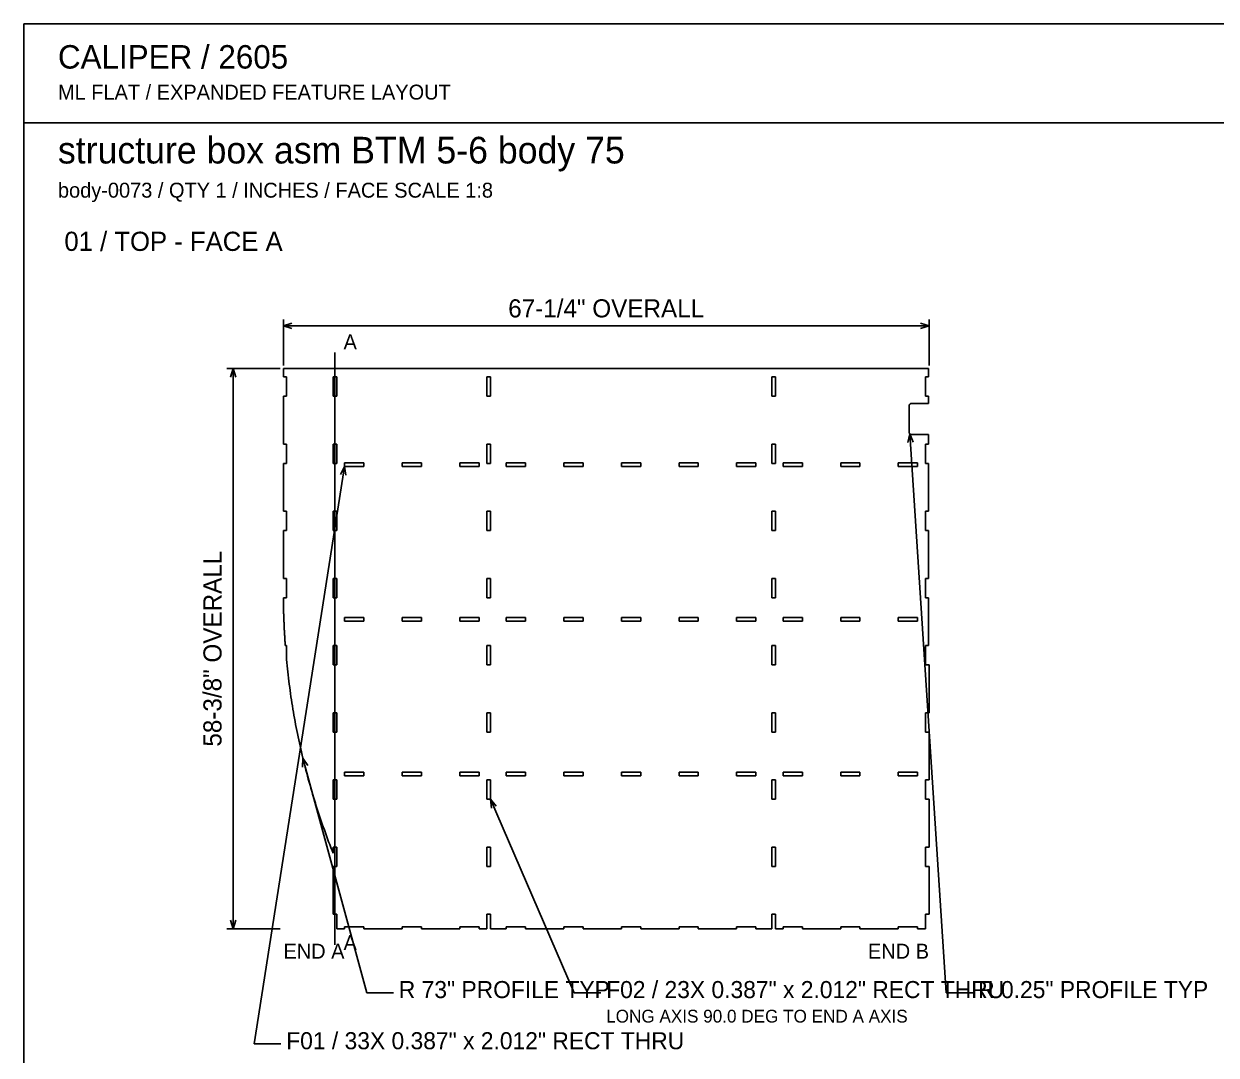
# Model space of a CAD drawing. Header units: inches. Extents: x 4 to 268, y 4 to 172.
# Drawn here: x 3.8 to 128, y 64.8 to 172.2 of the extents above; entities that cross this region are included whole.
import ezdxf
from ezdxf.enums import TextEntityAlignment as Align

# ---------------------------------------------------------------- set-up
doc = ezdxf.new("R2010")
doc.units = ezdxf.units.IN
doc.header["$MEASUREMENT"] = 0

msp = doc.modelspace()

# ---------------------------------------------------------------- linework, layer by layer
at = {"layer": 'ANNOTATION'}
for p, q in [((30.82, 136.63), (30.82, 141.41)), ((30.82, 140.74), (31.71, 141.02)), ((30.82, 140.74), (98.07, 140.74)), ((31.71, 140.47), (30.82, 140.74)), ((97.18, 141.02), (98.07, 140.74)), ((98.07, 140.74), (97.18, 140.47)), ((98.07, 136.63), (98.07, 141.41)), ((36.19, 137.97), (36.19, 76.26)), ((30.48, 136.3), (24.93, 136.3)), ((25.32, 135.41), (25.59, 136.3)), ((25.59, 136.3), (25.59, 77.92)), ((25.59, 136.3), (25.87, 135.41)), ((95.86, 128.59), (96.08, 129.5)), ((96.08, 129.5), (99.86, 71.26)), ((96.08, 129.5), (96.41, 128.63)), ((37.19, 126.11), (27.78, 65.92)), ((36.77, 125.27), (37.19, 126.11)), ((37.19, 126.11), (37.32, 125.18)), ((32.81, 94.78), (32.84, 95.71)), ((32.84, 95.71), (39.51, 71.26)), ((32.84, 95.71), (33.35, 94.93)), ((52.38, 91.42), (61.11, 71.26)), ((52.48, 90.49), (52.38, 91.42)), ((52.38, 91.42), (52.99, 90.71)), ((25.59, 77.92), (25.32, 78.81)), ((25.87, 78.81), (25.59, 77.92)), ((30.48, 77.92), (24.93, 77.92)), ((39.51, 71.26), (42.29, 71.26)), ((61.11, 71.26), (63.89, 71.26)), ((99.86, 71.26), (102.63, 71.26)), ((27.78, 65.92), (30.56, 65.92))]:
    msp.add_line(p, q, dxfattribs=at)
at = {"layer": 'OUTLINE'}
for p, q in [((3.78, 172.22), (268.22, 172.22)), ((3.78, 3.78), (3.78, 172.22)), ((3.78, 161.89), (268.22, 161.89)), ((98, 136.3), (30.82, 136.3)), ((30.82, 136.3), (30.82, 135.43)), ((30.82, 135.43), (31.13, 135.43)), ((31.13, 135.43), (31.13, 133.42)), ((36, 133.42), (36, 135.43)), ((36, 135.43), (36.38, 135.43)), ((36.38, 135.43), (36.38, 133.42)), ((52, 133.42), (52, 135.43)), ((52, 135.43), (52.38, 135.43)), ((52.38, 135.43), (52.38, 133.42)), ((81.69, 133.42), (81.69, 135.43)), ((81.69, 135.43), (82.07, 135.43)), ((82.07, 135.43), (82.07, 133.42)), ((97.69, 133.42), (97.69, 135.43)), ((97.69, 135.43), (98, 135.43)), ((98, 135.43), (98, 136.3)), ((31.13, 133.42), (30.82, 133.42)), ((30.82, 133.42), (30.82, 128.43)), ((36.38, 133.42), (36, 133.42)), ((52.38, 133.42), (52, 133.42)), ((82.07, 133.42), (81.69, 133.42)), ((98, 133.42), (97.69, 133.42)), ((98, 132.67), (98, 133.42)), ((96, 132.44), (96.01, 132.45)), ((96, 132.43), (96, 132.44)), ((96, 132.44), (96, 132.44)), ((96, 132.42), (96, 132.43)), ((96, 129.67), (96, 132.42)), ((96.01, 132.49), (96.01, 132.5)), ((96.01, 132.5), (96.02, 132.5)), ((96.01, 132.48), (96.01, 132.49)), ((96.01, 132.47), (96.01, 132.48)), ((96.01, 132.48), (96.01, 132.48)), ((96.01, 132.46), (96.01, 132.47)), ((96.01, 132.47), (96.01, 132.47)), ((96.01, 132.45), (96.01, 132.46)), ((96.01, 132.45), (96.01, 132.45)), ((96.02, 132.51), (96.02, 132.52)), ((96.02, 132.52), (96.03, 132.52)), ((96.02, 132.5), (96.02, 132.51)), ((96.02, 132.51), (96.02, 132.51)), ((96.03, 132.54), (96.04, 132.55)), ((96.03, 132.53), (96.03, 132.54)), ((96.03, 132.54), (96.03, 132.54)), ((96.03, 132.52), (96.03, 132.53)), ((96.04, 132.55), (96.04, 132.56)), ((96.04, 132.56), (96.05, 132.56)), ((96.04, 132.55), (96.04, 132.55)), ((96.05, 132.57), (96.06, 132.58)), ((96.05, 132.56), (96.05, 132.57)), ((96.05, 132.57), (96.05, 132.57)), ((96.06, 132.58), (96.06, 132.59)), ((96.06, 132.59), (96.07, 132.59)), ((96.06, 132.58), (96.06, 132.58)), ((96.07, 132.59), (96.07, 132.6)), ((96.07, 132.6), (96.08, 132.6)), ((96.08, 132.6), (96.09, 132.61)), ((96.08, 132.6), (96.08, 132.6)), ((96.09, 132.61), (96.1, 132.62)), ((96.09, 132.61), (96.09, 132.61)), ((96.1, 132.62), (96.1, 132.62)), ((96.1, 132.62), (96.11, 132.62)), ((96.11, 132.62), (96.11, 132.63)), ((96.11, 132.63), (96.12, 132.63)), ((96.12, 132.63), (96.13, 132.64)), ((96.12, 132.63), (96.12, 132.63)), ((96.13, 132.64), (96.13, 132.64)), ((96.13, 132.64), (96.14, 132.64)), ((96.14, 132.64), (96.14, 132.65)), ((96.14, 132.65), (96.15, 132.65)), ((96.15, 132.65), (96.15, 132.65)), ((96.15, 132.65), (96.16, 132.65)), ((96.16, 132.65), (96.16, 132.66)), ((96.16, 132.66), (96.17, 132.66)), ((96.17, 132.66), (96.18, 132.66)), ((96.18, 132.66), (96.18, 132.66)), ((96.18, 132.66), (96.19, 132.66)), ((96.19, 132.66), (96.19, 132.67)), ((96.19, 132.67), (96.2, 132.67)), ((96.2, 132.67), (96.21, 132.67)), ((96.21, 132.67), (96.21, 132.67)), ((96.21, 132.67), (96.22, 132.67)), ((96.22, 132.67), (96.22, 132.67)), ((96.22, 132.67), (96.23, 132.67)), ((96.23, 132.67), (96.24, 132.67)), ((96.24, 132.67), (96.24, 132.67)), ((96.24, 132.67), (96.25, 132.67)), ((96.25, 132.67), (98, 132.67)), ((96.25, 132.67), (96.25, 132.67)), ((96, 129.66), (96, 129.67)), ((96, 129.67), (96, 129.67)), ((96.01, 129.65), (96, 129.66)), ((96, 129.66), (96, 129.66)), ((96.01, 129.64), (96.01, 129.65)), ((96.01, 129.63), (96.01, 129.64)), ((96.01, 129.64), (96.01, 129.64)), ((96.01, 129.62), (96.01, 129.63)), ((96.01, 129.61), (96.01, 129.62)), ((96.01, 129.62), (96.01, 129.62)), ((96.01, 129.6), (96.01, 129.61)), ((96.01, 129.61), (96.01, 129.61)), ((96.02, 129.6), (96.01, 129.6)), ((96.02, 129.59), (96.02, 129.6)), ((96.02, 129.58), (96.02, 129.59)), ((96.03, 129.57), (96.02, 129.58)), ((96.02, 129.58), (96.02, 129.58)), ((96.03, 129.56), (96.03, 129.57)), ((96.03, 129.57), (96.03, 129.57)), ((96.04, 129.55), (96.03, 129.56)), ((96.03, 129.56), (96.03, 129.56)), ((96.04, 129.54), (96.04, 129.55)), ((96.04, 129.55), (96.04, 129.55)), ((96.05, 129.53), (96.04, 129.54)), ((96.05, 129.52), (96.05, 129.53)), ((96.05, 129.53), (96.05, 129.53)), ((96.06, 129.52), (96.05, 129.52)), ((96.06, 129.51), (96.06, 129.52)), ((96.06, 129.52), (96.06, 129.52)), ((96.07, 129.51), (96.06, 129.51)), ((96.07, 129.5), (96.07, 129.51)), ((96.08, 129.5), (96.07, 129.5)), ((96.08, 129.49), (96.08, 129.5)), ((96.09, 129.49), (96.08, 129.49)), ((96.09, 129.48), (96.09, 129.49)), ((96.1, 129.48), (96.09, 129.48)), ((96.11, 129.47), (96.1, 129.48)), ((96.1, 129.48), (96.1, 129.48)), ((96.12, 129.47), (96.11, 129.47)), ((96.11, 129.47), (96.11, 129.47)), ((96.12, 129.46), (96.12, 129.47)), ((96.13, 129.46), (96.12, 129.46)), ((96.14, 129.45), (96.13, 129.46)), ((96.13, 129.46), (96.13, 129.46)), ((96.15, 129.45), (96.14, 129.45)), ((96.14, 129.45), (96.14, 129.45)), ((96.16, 129.44), (96.15, 129.45)), ((96.15, 129.45), (96.15, 129.45)), ((96.17, 129.44), (96.16, 129.44)), ((96.16, 129.44), (96.16, 129.44)), ((96.18, 129.44), (96.17, 129.44)), ((96.18, 129.43), (96.18, 129.44)), ((96.19, 129.43), (96.18, 129.43)), ((96.2, 129.43), (96.19, 129.43)), ((96.19, 129.43), (96.19, 129.43)), ((96.21, 129.43), (96.2, 129.43)), ((96.22, 129.43), (96.21, 129.43)), ((96.21, 129.43), (96.21, 129.43)), ((96.23, 129.42), (96.22, 129.43)), ((96.22, 129.43), (96.22, 129.43)), ((96.24, 129.42), (96.23, 129.42)), ((96.25, 129.42), (96.24, 129.42)), ((96.24, 129.42), (96.24, 129.42)), ((98, 129.42), (96.25, 129.42)), ((96.25, 129.42), (96.25, 129.42)), ((98, 128.43), (98, 129.42)), ((30.82, 128.43), (31.13, 128.43)), ((31.13, 128.43), (31.13, 126.42)), ((36, 126.42), (36, 128.43)), ((36, 128.43), (36.38, 128.43)), ((36.38, 128.43), (36.38, 126.42)), ((52, 126.42), (52, 128.43)), ((52, 128.43), (52.38, 128.43)), ((52.38, 128.43), (52.38, 126.42)), ((81.69, 126.42), (81.69, 128.43)), ((81.69, 128.43), (82.07, 128.43)), ((82.07, 128.43), (82.07, 126.42)), ((97.69, 126.42), (97.69, 128.43)), ((97.69, 128.43), (98, 128.43)), ((31.13, 126.42), (30.82, 126.42)), ((30.82, 126.42), (30.82, 121.43)), ((36.38, 126.42), (36, 126.42)), ((37.19, 126.11), (37.19, 126.49)), ((37.19, 126.49), (39.2, 126.49)), ((39.2, 126.11), (37.19, 126.11)), ((39.2, 126.49), (39.2, 126.11)), ((43.19, 126.11), (43.19, 126.49)), ((43.19, 126.49), (45.2, 126.49)), ((45.2, 126.11), (43.19, 126.11)), ((45.2, 126.49), (45.2, 126.11)), ((49.19, 126.11), (49.19, 126.49)), ((49.19, 126.49), (51.2, 126.49)), ((51.2, 126.11), (49.19, 126.11)), ((51.2, 126.49), (51.2, 126.11)), ((52.38, 126.42), (52, 126.42)), ((54.03, 126.11), (54.03, 126.49)), ((54.03, 126.49), (56.04, 126.49)), ((56.04, 126.11), (54.03, 126.11)), ((56.04, 126.49), (56.04, 126.11)), ((60.03, 126.11), (60.03, 126.49)), ((60.03, 126.49), (62.04, 126.49)), ((62.04, 126.11), (60.03, 126.11)), ((62.04, 126.49), (62.04, 126.11)), ((66.03, 126.11), (66.03, 126.49)), ((66.03, 126.49), (68.04, 126.49)), ((68.04, 126.11), (66.03, 126.11)), ((68.04, 126.49), (68.04, 126.11)), ((72.03, 126.11), (72.03, 126.49)), ((72.03, 126.49), (74.04, 126.49)), ((74.04, 126.11), (72.03, 126.11)), ((74.04, 126.49), (74.04, 126.11)), ((78.03, 126.11), (78.03, 126.49)), ((78.03, 126.49), (80.04, 126.49)), ((80.04, 126.11), (78.03, 126.11)), ((80.04, 126.49), (80.04, 126.11)), ((82.07, 126.42), (81.69, 126.42)), ((82.87, 126.11), (82.87, 126.49)), ((82.87, 126.49), (84.88, 126.49)), ((84.88, 126.11), (82.87, 126.11)), ((84.88, 126.49), (84.88, 126.11)), ((88.87, 126.11), (88.87, 126.49)), ((88.87, 126.49), (90.88, 126.49)), ((90.88, 126.11), (88.87, 126.11)), ((90.88, 126.49), (90.88, 126.11)), ((94.87, 126.11), (94.87, 126.49)), ((94.87, 126.49), (96.88, 126.49)), ((96.88, 126.11), (94.87, 126.11)), ((96.88, 126.49), (96.88, 126.11)), ((98, 126.42), (97.69, 126.42)), ((98, 121.43), (98, 126.42)), ((30.82, 121.43), (31.13, 121.43)), ((31.13, 121.43), (31.13, 119.42)), ((36, 119.42), (36, 121.43)), ((36, 121.43), (36.38, 121.43)), ((36.38, 121.43), (36.38, 119.42)), ((52, 119.42), (52, 121.43)), ((52, 121.43), (52.38, 121.43)), ((52.38, 121.43), (52.38, 119.42)), ((81.69, 119.42), (81.69, 121.43)), ((81.69, 121.43), (82.07, 121.43)), ((82.07, 121.43), (82.07, 119.42)), ((97.69, 119.42), (97.69, 121.43)), ((97.69, 121.43), (98, 121.43)), ((31.13, 119.42), (30.82, 119.42)), ((30.82, 119.42), (30.82, 114.43)), ((36.38, 119.42), (36, 119.42)), ((52.38, 119.42), (52, 119.42)), ((82.07, 119.42), (81.69, 119.42)), ((98, 119.42), (97.69, 119.42)), ((98, 114.43), (98, 119.42)), ((30.82, 114.43), (31.13, 114.43)), ((31.13, 114.43), (31.13, 112.42)), ((36, 112.42), (36, 114.43)), ((36, 114.43), (36.38, 114.43)), ((36.38, 114.43), (36.38, 112.42)), ((52, 112.42), (52, 114.43)), ((52, 114.43), (52.38, 114.43)), ((52.38, 114.43), (52.38, 112.42)), ((81.69, 112.42), (81.69, 114.43)), ((81.69, 114.43), (82.07, 114.43)), ((82.07, 114.43), (82.07, 112.42)), ((97.69, 112.42), (97.69, 114.43)), ((97.69, 114.43), (98, 114.43)), ((31.13, 112.42), (30.82, 112.42)), ((30.82, 112.42), (30.82, 112.34)), ((30.82, 112.34), (30.82, 112.26)), ((30.82, 112.26), (30.82, 112.18)), ((30.82, 112.18), (30.82, 112.11)), ((30.82, 112.11), (30.82, 112.03)), ((30.82, 112.03), (30.82, 111.95)), ((30.82, 111.95), (30.82, 111.87)), ((30.82, 111.87), (30.82, 111.79)), ((30.82, 111.79), (30.82, 111.72)), ((36.38, 112.42), (36, 112.42)), ((52.38, 112.42), (52, 112.42)), ((82.07, 112.42), (81.69, 112.42)), ((98, 112.42), (97.69, 112.42)), ((98, 107.43), (98, 112.42)), ((30.82, 111.72), (30.83, 111.64)), ((30.83, 111.64), (30.83, 111.56)), ((30.83, 111.56), (30.83, 111.48)), ((30.83, 111.48), (30.83, 111.4)), ((30.83, 111.4), (30.83, 111.33)), ((30.83, 111.33), (30.83, 111.25)), ((30.83, 111.25), (30.83, 111.17)), ((30.83, 111.17), (30.84, 111.09)), ((30.84, 111.09), (30.84, 111.01)), ((30.84, 111.01), (30.84, 110.94)), ((30.84, 110.94), (30.84, 110.86)), ((30.84, 110.86), (30.84, 110.78)), ((30.84, 110.78), (30.85, 110.7)), ((30.85, 110.7), (30.85, 110.62)), ((30.85, 110.62), (30.85, 110.55)), ((30.85, 110.55), (30.85, 110.47)), ((30.85, 110.47), (30.86, 110.39)), ((30.86, 110.39), (30.86, 110.31)), ((30.86, 110.31), (30.86, 110.23)), ((30.86, 110.23), (30.86, 110.16)), ((30.86, 110.16), (30.87, 110.08)), ((30.87, 110.08), (30.87, 110)), ((30.87, 110), (30.87, 109.92)), ((30.87, 109.92), (30.88, 109.84)), ((30.88, 109.84), (30.88, 109.77)), ((30.88, 109.77), (30.88, 109.69)), ((30.88, 109.69), (30.89, 109.61)), ((30.89, 109.61), (30.89, 109.53)), ((30.89, 109.53), (30.89, 109.45)), ((30.89, 109.45), (30.9, 109.38)), ((30.9, 109.38), (30.9, 109.3)), ((37.19, 109.98), (37.19, 110.37)), ((37.19, 110.37), (39.2, 110.37)), ((39.2, 109.98), (37.19, 109.98)), ((39.2, 110.37), (39.2, 109.98)), ((43.19, 109.98), (43.19, 110.37)), ((43.19, 110.37), (45.2, 110.37)), ((45.2, 109.98), (43.19, 109.98)), ((45.2, 110.37), (45.2, 109.98)), ((49.19, 109.98), (49.19, 110.37)), ((49.19, 110.37), (51.2, 110.37)), ((51.2, 109.98), (49.19, 109.98)), ((51.2, 110.37), (51.2, 109.98)), ((54.03, 109.98), (54.03, 110.37)), ((54.03, 110.37), (56.04, 110.37)), ((56.04, 109.98), (54.03, 109.98)), ((56.04, 110.37), (56.04, 109.98)), ((60.03, 109.98), (60.03, 110.37)), ((60.03, 110.37), (62.04, 110.37)), ((62.04, 109.98), (60.03, 109.98)), ((62.04, 110.37), (62.04, 109.98)), ((66.03, 109.98), (66.03, 110.37)), ((66.03, 110.37), (68.04, 110.37)), ((68.04, 109.98), (66.03, 109.98)), ((68.04, 110.37), (68.04, 109.98)), ((72.03, 109.98), (72.03, 110.37)), ((72.03, 110.37), (74.04, 110.37)), ((74.04, 109.98), (72.03, 109.98)), ((74.04, 110.37), (74.04, 109.98)), ((78.03, 109.98), (78.03, 110.37)), ((78.03, 110.37), (80.04, 110.37)), ((80.04, 109.98), (78.03, 109.98)), ((80.04, 110.37), (80.04, 109.98)), ((82.87, 109.98), (82.87, 110.37)), ((82.87, 110.37), (84.88, 110.37)), ((84.88, 109.98), (82.87, 109.98)), ((84.88, 110.37), (84.88, 109.98)), ((88.87, 109.98), (88.87, 110.37)), ((88.87, 110.37), (90.88, 110.37)), ((90.88, 109.98), (88.87, 109.98)), ((90.88, 110.37), (90.88, 109.98)), ((94.87, 109.98), (94.87, 110.37)), ((94.87, 110.37), (96.88, 110.37)), ((96.88, 109.98), (94.87, 109.98)), ((96.88, 110.37), (96.88, 109.98)), ((30.9, 109.3), (30.9, 109.22)), ((30.9, 109.22), (30.91, 109.14)), ((30.91, 109.14), (30.91, 109.06)), ((30.91, 109.06), (30.92, 108.99)), ((30.92, 108.99), (30.92, 108.91)), ((30.92, 108.91), (30.92, 108.83)), ((30.92, 108.83), (30.93, 108.75)), ((30.93, 108.75), (30.93, 108.68)), ((30.93, 108.68), (30.94, 108.6)), ((30.94, 108.6), (30.94, 108.52)), ((30.94, 108.52), (30.95, 108.44)), ((30.95, 108.44), (30.95, 108.36)), ((30.95, 108.36), (30.96, 108.29)), ((30.96, 108.29), (30.96, 108.21)), ((30.96, 108.21), (30.97, 108.13)), ((30.97, 108.13), (30.97, 108.05)), ((30.97, 108.05), (30.98, 107.97)), ((30.98, 107.97), (30.98, 107.9)), ((30.98, 107.9), (30.99, 107.82)), ((30.99, 107.82), (30.99, 107.74)), ((30.99, 107.74), (31, 107.66)), ((31, 107.66), (31, 107.59)), ((31, 107.59), (31.01, 107.51)), ((31.01, 107.51), (31.01, 107.43)), ((31.01, 107.43), (31.13, 107.43)), ((31.13, 107.43), (31.13, 105.99)), ((36, 105.42), (36, 107.43)), ((36, 107.43), (36.38, 107.43)), ((36.38, 107.43), (36.38, 105.42)), ((52, 105.42), (52, 107.43)), ((52, 107.43), (52.38, 107.43)), ((52.38, 107.43), (52.38, 105.42)), ((81.69, 105.42), (81.69, 107.43)), ((81.69, 107.43), (82.07, 107.43)), ((82.07, 107.43), (82.07, 105.42)), ((97.69, 105.42), (97.69, 107.43)), ((97.69, 107.43), (98, 107.43)), ((31.13, 105.99), (31.17, 105.66)), ((31.17, 105.66), (31.2, 105.34)), ((31.2, 105.34), (31.23, 105.01)), ((31.23, 105.01), (31.27, 104.69)), ((31.27, 104.69), (31.31, 104.37)), ((31.31, 104.37), (31.34, 104.04)), ((36.38, 105.42), (36, 105.42)), ((52.38, 105.42), (52, 105.42)), ((82.07, 105.42), (81.69, 105.42)), ((98.07, 105.42), (97.69, 105.42)), ((98.07, 100.43), (98.07, 105.42)), ((31.34, 104.04), (31.38, 103.72)), ((31.38, 103.72), (31.42, 103.4)), ((31.42, 103.4), (31.47, 103.07)), ((31.47, 103.07), (31.51, 102.75)), ((31.51, 102.75), (31.56, 102.43)), ((31.56, 102.43), (31.6, 102.11)), ((31.6, 102.11), (31.65, 101.78)), ((31.65, 101.78), (31.7, 101.46)), ((31.7, 101.46), (31.75, 101.14)), ((31.75, 101.14), (31.81, 100.82)), ((31.81, 100.82), (31.86, 100.5)), ((31.86, 100.5), (31.92, 100.18)), ((31.92, 100.18), (31.97, 99.86)), ((31.97, 99.86), (32.03, 99.54)), ((32.03, 99.54), (32.09, 99.22)), ((36, 98.42), (36, 100.43)), ((36, 100.43), (36.38, 100.43)), ((36.38, 100.43), (36.38, 98.42)), ((52, 98.42), (52, 100.43)), ((52, 100.43), (52.38, 100.43)), ((52.38, 100.43), (52.38, 98.42)), ((81.69, 98.42), (81.69, 100.43)), ((81.69, 100.43), (82.07, 100.43)), ((82.07, 100.43), (82.07, 98.42)), ((97.69, 98.42), (97.69, 100.43)), ((97.69, 100.43), (98.07, 100.43)), ((32.09, 99.22), (32.15, 98.9)), ((32.15, 98.9), (32.22, 98.58)), ((32.22, 98.58), (32.28, 98.26)), ((32.28, 98.26), (32.35, 97.94)), ((36.38, 98.42), (36, 98.42)), ((52.38, 98.42), (52, 98.42)), ((82.07, 98.42), (81.69, 98.42)), ((98.07, 98.42), (97.69, 98.42)), ((98.07, 93.43), (98.07, 98.42)), ((32.35, 97.94), (32.41, 97.62)), ((32.41, 97.62), (32.48, 97.3)), ((32.48, 97.3), (32.55, 96.98)), ((32.55, 96.98), (32.62, 96.66)), ((32.62, 96.66), (32.69, 96.35)), ((32.69, 96.35), (32.77, 96.03)), ((32.77, 96.03), (32.84, 95.71)), ((32.84, 95.71), (32.92, 95.4)), ((32.92, 95.4), (33, 95.08)), ((33, 95.08), (33.08, 94.76)), ((33.08, 94.76), (33.16, 94.45)), ((33.16, 94.45), (33.24, 94.13)), ((33.24, 94.13), (33.33, 93.82)), ((33.33, 93.82), (33.41, 93.5)), ((33.41, 93.5), (33.5, 93.19)), ((33.5, 93.19), (33.59, 92.88)), ((36, 91.42), (36, 93.43)), ((36, 93.43), (36.38, 93.43)), ((36.38, 93.43), (36.38, 91.42)), ((37.19, 93.86), (37.19, 94.24)), ((37.19, 94.24), (39.2, 94.24)), ((39.2, 93.86), (37.19, 93.86)), ((39.2, 94.24), (39.2, 93.86)), ((43.19, 93.86), (43.19, 94.24)), ((43.19, 94.24), (45.2, 94.24)), ((45.2, 93.86), (43.19, 93.86)), ((45.2, 94.24), (45.2, 93.86)), ((49.19, 93.86), (49.19, 94.24)), ((49.19, 94.24), (51.2, 94.24)), ((51.2, 93.86), (49.19, 93.86)), ((51.2, 94.24), (51.2, 93.86)), ((52, 91.42), (52, 93.43)), ((52, 93.43), (52.38, 93.43)), ((52.38, 93.43), (52.38, 91.42)), ((54.03, 93.86), (54.03, 94.24)), ((54.03, 94.24), (56.04, 94.24)), ((56.04, 93.86), (54.03, 93.86)), ((56.04, 94.24), (56.04, 93.86)), ((60.03, 93.86), (60.03, 94.24)), ((60.03, 94.24), (62.04, 94.24)), ((62.04, 93.86), (60.03, 93.86)), ((62.04, 94.24), (62.04, 93.86)), ((66.03, 93.86), (66.03, 94.24)), ((66.03, 94.24), (68.04, 94.24)), ((68.04, 93.86), (66.03, 93.86)), ((68.04, 94.24), (68.04, 93.86)), ((72.03, 93.86), (72.03, 94.24)), ((72.03, 94.24), (74.04, 94.24)), ((74.04, 93.86), (72.03, 93.86)), ((74.04, 94.24), (74.04, 93.86)), ((78.03, 93.86), (78.03, 94.24)), ((78.03, 94.24), (80.04, 94.24)), ((80.04, 93.86), (78.03, 93.86)), ((80.04, 94.24), (80.04, 93.86)), ((81.69, 91.42), (81.69, 93.43)), ((81.69, 93.43), (82.07, 93.43)), ((82.07, 93.43), (82.07, 91.42)), ((82.87, 93.86), (82.87, 94.24)), ((82.87, 94.24), (84.88, 94.24)), ((84.88, 93.86), (82.87, 93.86)), ((84.88, 94.24), (84.88, 93.86)), ((88.87, 93.86), (88.87, 94.24)), ((88.87, 94.24), (90.88, 94.24)), ((90.88, 93.86), (88.87, 93.86)), ((90.88, 94.24), (90.88, 93.86)), ((94.87, 93.86), (94.87, 94.24)), ((94.87, 94.24), (96.88, 94.24)), ((96.88, 93.86), (94.87, 93.86)), ((96.88, 94.24), (96.88, 93.86)), ((97.69, 91.42), (97.69, 93.43)), ((97.69, 93.43), (98.07, 93.43)), ((33.59, 92.88), (33.68, 92.56)), ((33.68, 92.56), (33.77, 92.25)), ((33.77, 92.25), (33.86, 91.94)), ((33.86, 91.94), (33.95, 91.63)), ((33.95, 91.63), (34.05, 91.32)), ((34.05, 91.32), (34.15, 91)), ((34.15, 91), (34.24, 90.69)), ((34.24, 90.69), (34.34, 90.38)), ((36.38, 91.42), (36, 91.42)), ((52.38, 91.42), (52, 91.42)), ((82.07, 91.42), (81.69, 91.42)), ((98.07, 91.42), (97.69, 91.42)), ((98.07, 86.43), (98.07, 91.42)), ((34.34, 90.38), (34.44, 90.07)), ((34.44, 90.07), (34.55, 89.76)), ((34.55, 89.76), (34.65, 89.46)), ((34.65, 89.46), (34.75, 89.15)), ((34.75, 89.15), (34.86, 88.84)), ((34.86, 88.84), (34.97, 88.53)), ((34.97, 88.53), (35.08, 88.22)), ((35.08, 88.22), (35.19, 87.92)), ((35.19, 87.92), (35.3, 87.61)), ((35.3, 87.61), (35.41, 87.31)), ((35.41, 87.31), (35.53, 87)), ((35.53, 87), (35.64, 86.7)), ((35.64, 86.7), (35.76, 86.39)), ((35.76, 86.39), (35.88, 86.09)), ((35.88, 86.09), (36, 85.79)), ((36, 85.79), (36, 86.43)), ((36, 86.43), (36.38, 86.43)), ((36.38, 86.43), (36.38, 84.42)), ((52, 84.42), (52, 86.43)), ((52, 86.43), (52.38, 86.43)), ((52.38, 86.43), (52.38, 84.42)), ((81.69, 84.42), (81.69, 86.43)), ((81.69, 86.43), (82.07, 86.43)), ((82.07, 86.43), (82.07, 84.42)), ((97.69, 84.42), (97.69, 86.43)), ((97.69, 86.43), (98.07, 86.43)), ((36.38, 84.42), (36, 84.42)), ((36, 84.42), (36, 79.43)), ((52.38, 84.42), (52, 84.42)), ((82.07, 84.42), (81.69, 84.42)), ((98.07, 84.42), (97.69, 84.42)), ((98.07, 79.43), (98.07, 84.42)), ((36, 79.43), (36.38, 79.43)), ((36.38, 79.43), (36.38, 77.92)), ((52, 77.92), (52, 79.43)), ((52, 79.43), (52.38, 79.43)), ((52.38, 79.43), (52.38, 77.92)), ((81.69, 77.92), (81.69, 79.43)), ((81.69, 79.43), (82.07, 79.43)), ((82.07, 79.43), (82.07, 77.92)), ((97.69, 77.92), (97.69, 79.43)), ((97.69, 79.43), (98.07, 79.43)), ((36.38, 77.92), (37.19, 77.92)), ((37.19, 77.92), (37.19, 78.12)), ((37.19, 78.12), (39.2, 78.12)), ((39.2, 78.12), (39.2, 77.92)), ((39.2, 77.92), (43.19, 77.92)), ((43.19, 77.92), (43.19, 78.12)), ((43.19, 78.12), (45.2, 78.12)), ((45.2, 78.12), (45.2, 77.92)), ((45.2, 77.92), (49.19, 77.92)), ((49.19, 77.92), (49.19, 78.12)), ((49.19, 78.12), (51.2, 78.12)), ((51.2, 78.12), (51.2, 77.92)), ((51.2, 77.92), (52, 77.92)), ((52.38, 77.92), (54.03, 77.92)), ((54.03, 77.92), (54.03, 78.12)), ((54.03, 78.12), (56.04, 78.12)), ((56.04, 78.12), (56.04, 77.92)), ((56.04, 77.92), (60.03, 77.92)), ((60.03, 77.92), (60.03, 78.12)), ((60.03, 78.12), (62.04, 78.12)), ((62.04, 78.12), (62.04, 77.92)), ((62.04, 77.92), (66.03, 77.92)), ((66.03, 77.92), (66.03, 78.12)), ((66.03, 78.12), (68.04, 78.12)), ((68.04, 78.12), (68.04, 77.92)), ((68.04, 77.92), (72.03, 77.92)), ((72.03, 77.92), (72.03, 78.12)), ((72.03, 78.12), (74.04, 78.12)), ((74.04, 78.12), (74.04, 77.92)), ((74.04, 77.92), (78.03, 77.92)), ((78.03, 77.92), (78.03, 78.12)), ((78.03, 78.12), (80.04, 78.12)), ((80.04, 78.12), (80.04, 77.92)), ((80.04, 77.92), (81.69, 77.92)), ((82.07, 77.92), (82.87, 77.92)), ((82.87, 77.92), (82.87, 78.12)), ((82.87, 78.12), (84.88, 78.12)), ((84.88, 78.12), (84.88, 77.92)), ((84.88, 77.92), (88.87, 77.92)), ((88.87, 77.92), (88.87, 78.12)), ((88.87, 78.12), (90.88, 78.12)), ((90.88, 78.12), (90.88, 77.92)), ((90.88, 77.92), (94.87, 77.92)), ((94.87, 77.92), (94.87, 78.12)), ((94.87, 78.12), (96.88, 78.12)), ((96.88, 78.12), (96.88, 77.92)), ((96.88, 77.92), (97.69, 77.92))]:
    msp.add_line(p, q, dxfattribs=at)

# ---------------------------------------------------------------- texts
at = {"layer": 'ANNOTATION'}
for s, height, p in [('CALIPER / 2605', 2.4444, (7.33, 167.56)), ('ML FLAT / EXPANDED FEATURE LAYOUT', 1.5556, (7.33, 164.33)), ('structure box asm BTM 5-6 body 75', 2.7778, (7.33, 157.67)), ('body-0073 / QTY 1 / INCHES / FACE SCALE 1:8', 1.5556, (7.33, 154.11)), ('01 / TOP - FACE A', 2, (8, 148.56)), ('A', 1.56, (37.08, 138.3)), ('A', 1.56, (37.08, 75.7)), ('END A', 1.556, (30.82, 74.81)), ('R 73" PROFILE TYP', 1.7778, (42.84, 70.7)), ('F02 / 23X 0.387" x 2.012" RECT THRU', 1.7778, (64.44, 70.7)), ('R 0.25" PROFILE TYP', 1.7778, (103.19, 70.7)), ('LONG AXIS 90.0 DEG TO END A AXIS', 1.3333, (64.44, 68.15)), ('F01 / 33X 0.387" x 2.012" RECT THRU', 1.7778, (31.11, 65.37))]:
    msp.add_text(s, height=height, dxfattribs=at).set_placement(p)
msp.add_text('67-1/4" OVERALL', height=1.8889, dxfattribs=at).set_placement((64.44, 141.63), align=Align.CENTER)
msp.add_text('58-3/8" OVERALL', height=1.8889, rotation=90, dxfattribs=at).set_placement((24.37, 107.11), align=Align.CENTER)
msp.add_text('END B', height=1.556, dxfattribs=at).set_placement((98.07, 74.81), align=Align.RIGHT)

doc.saveas('drawing.dxf')
